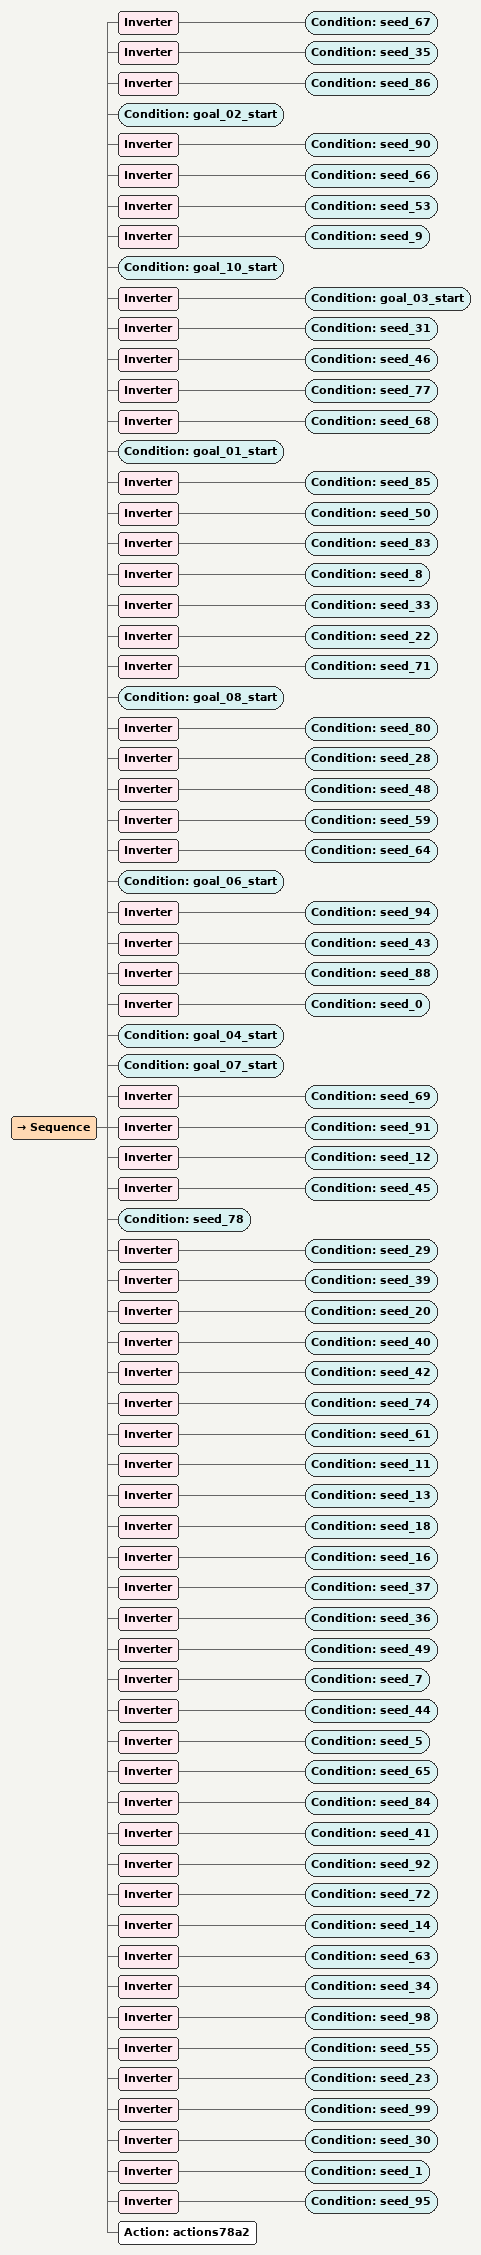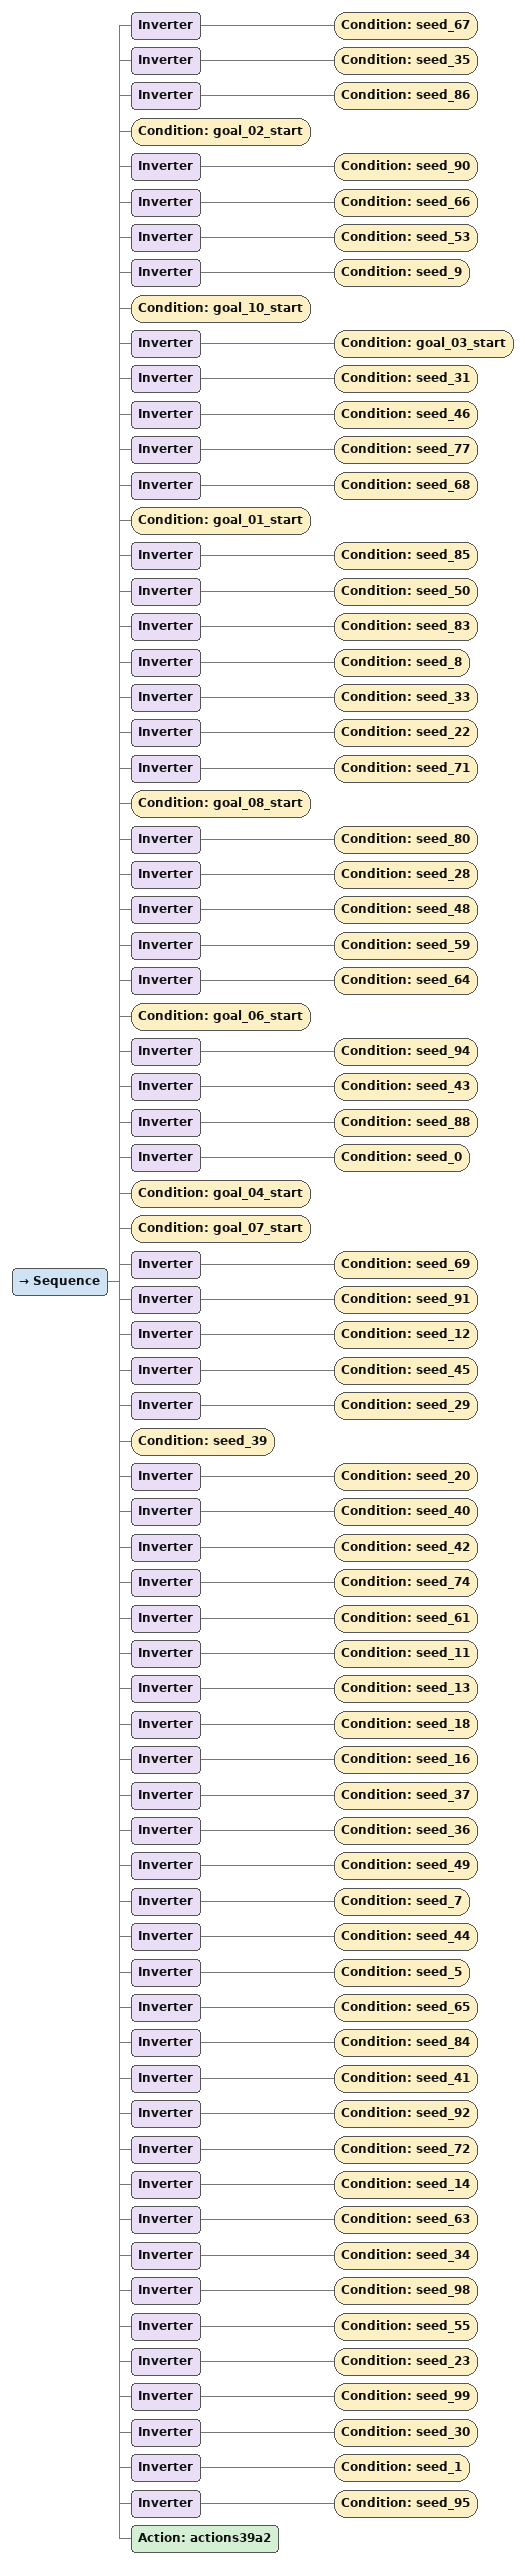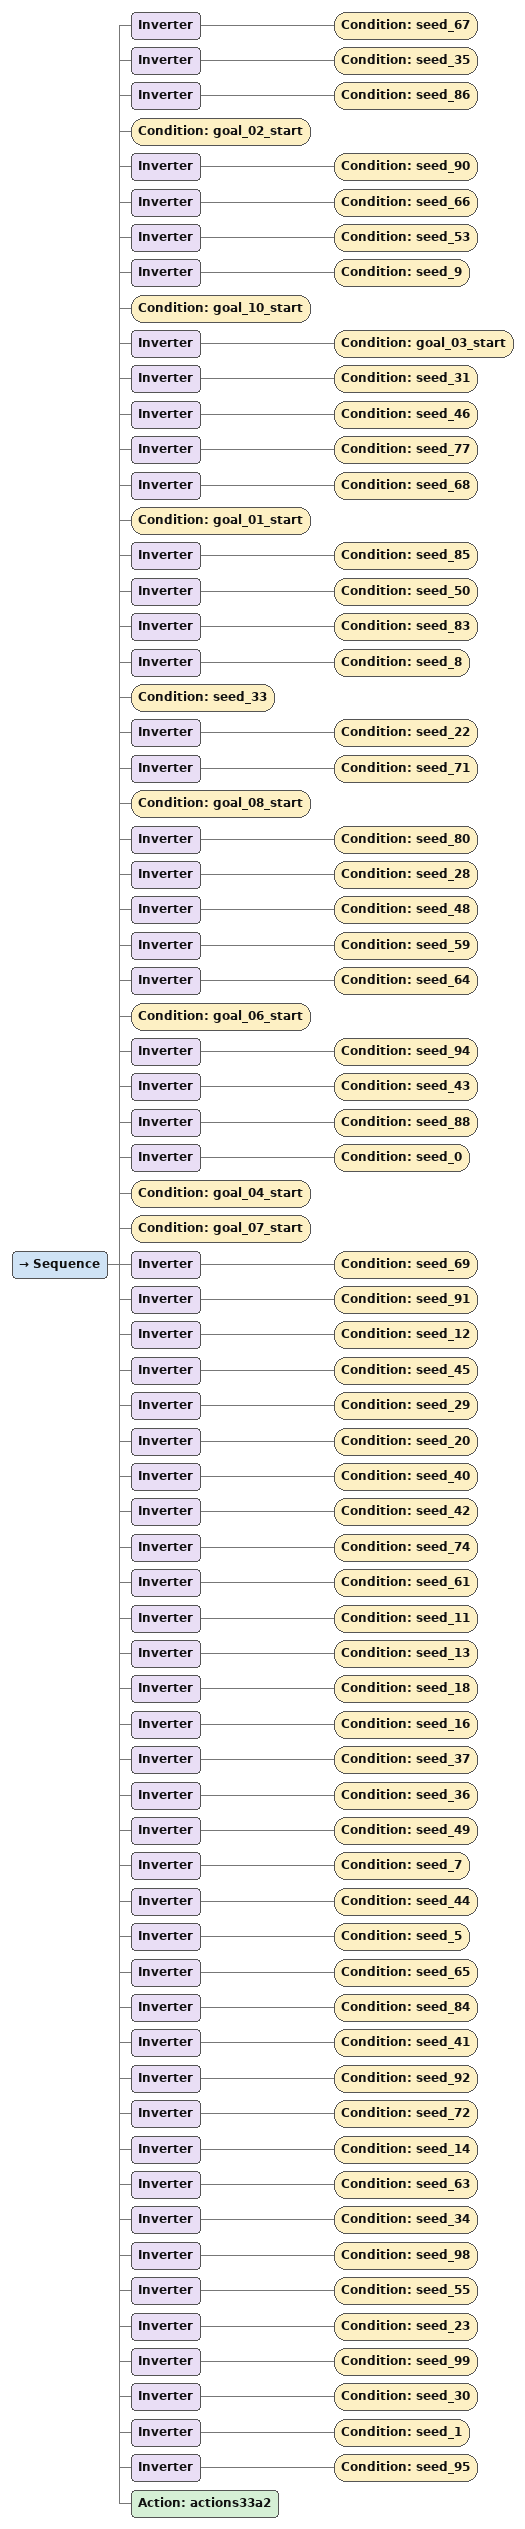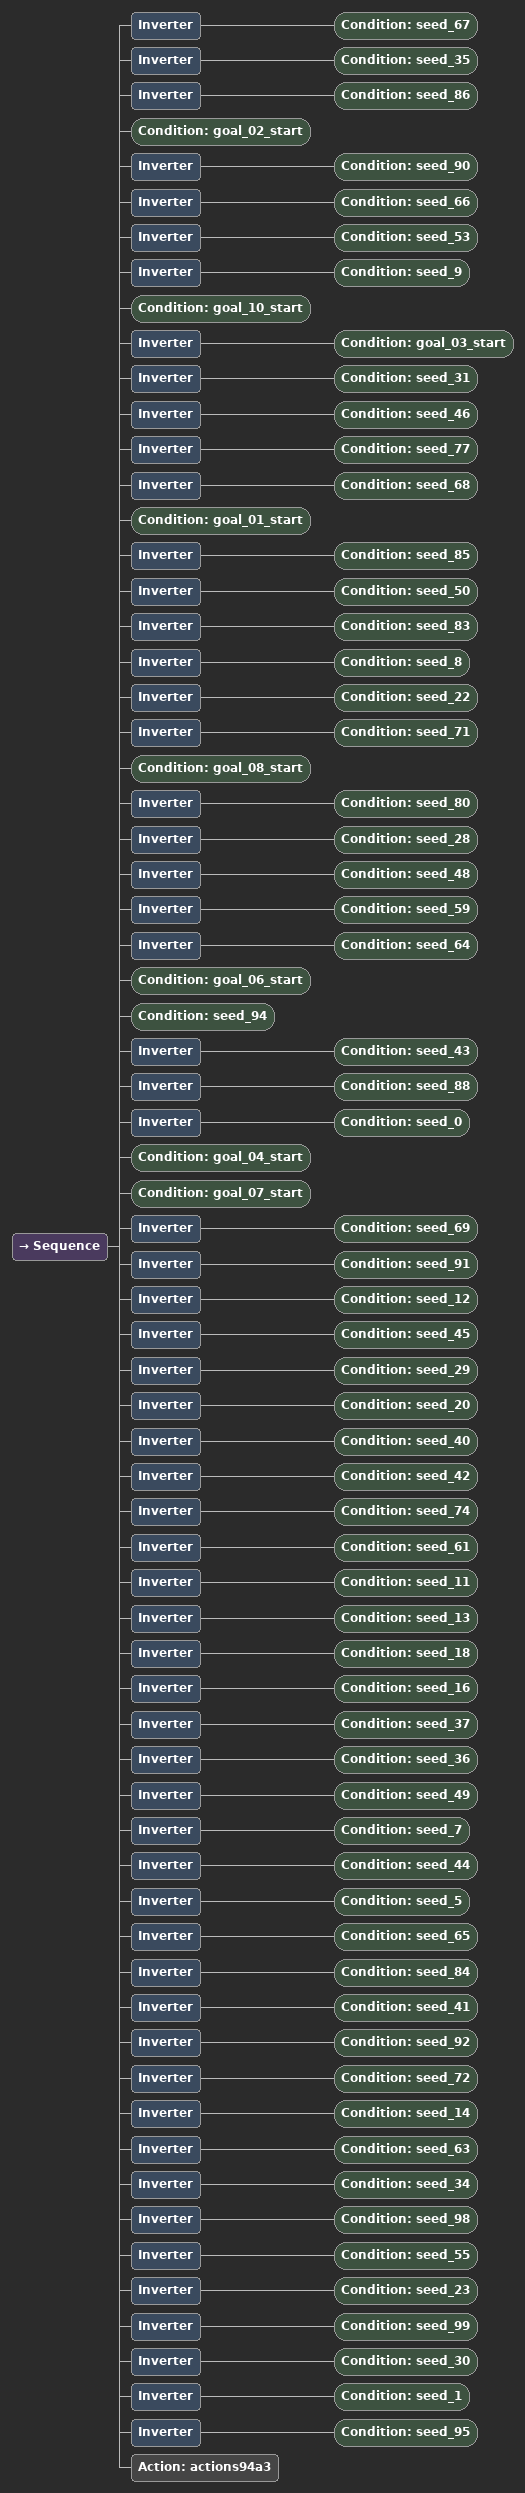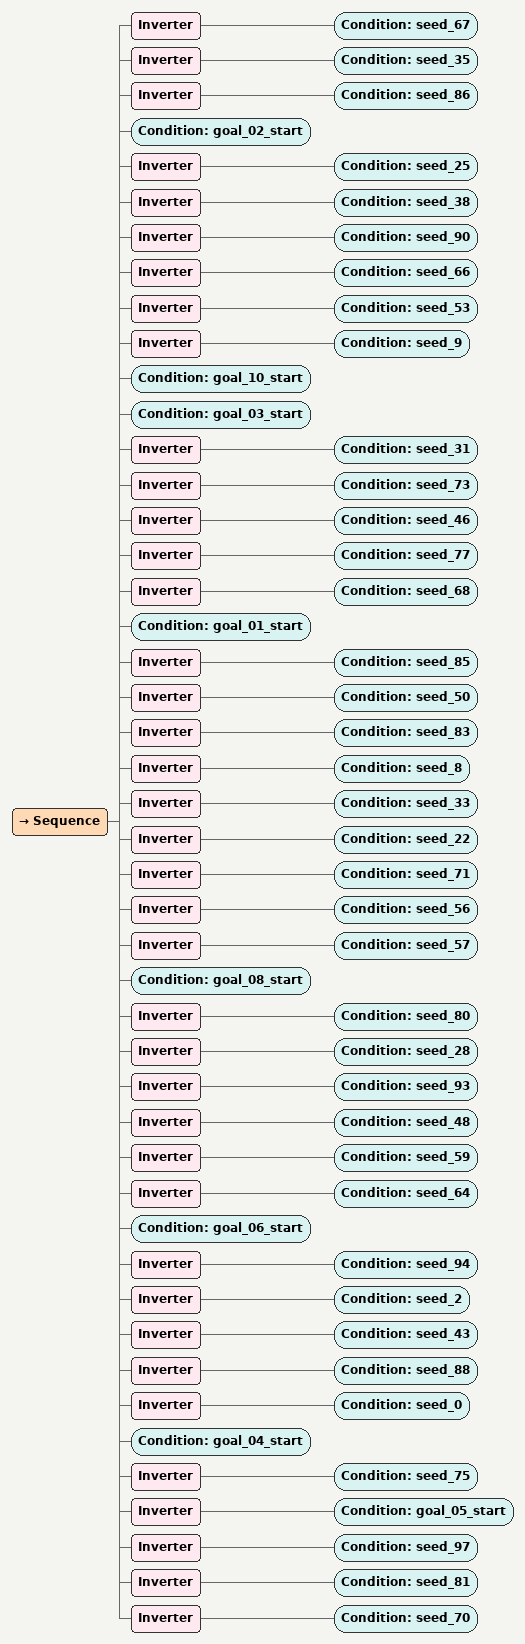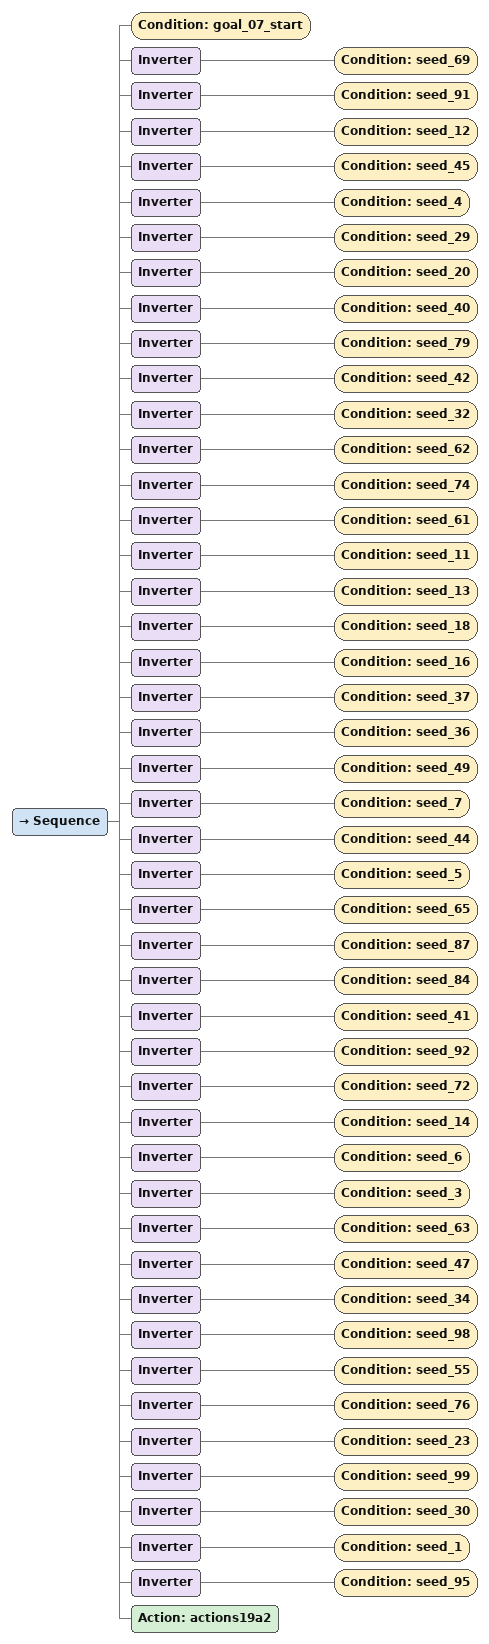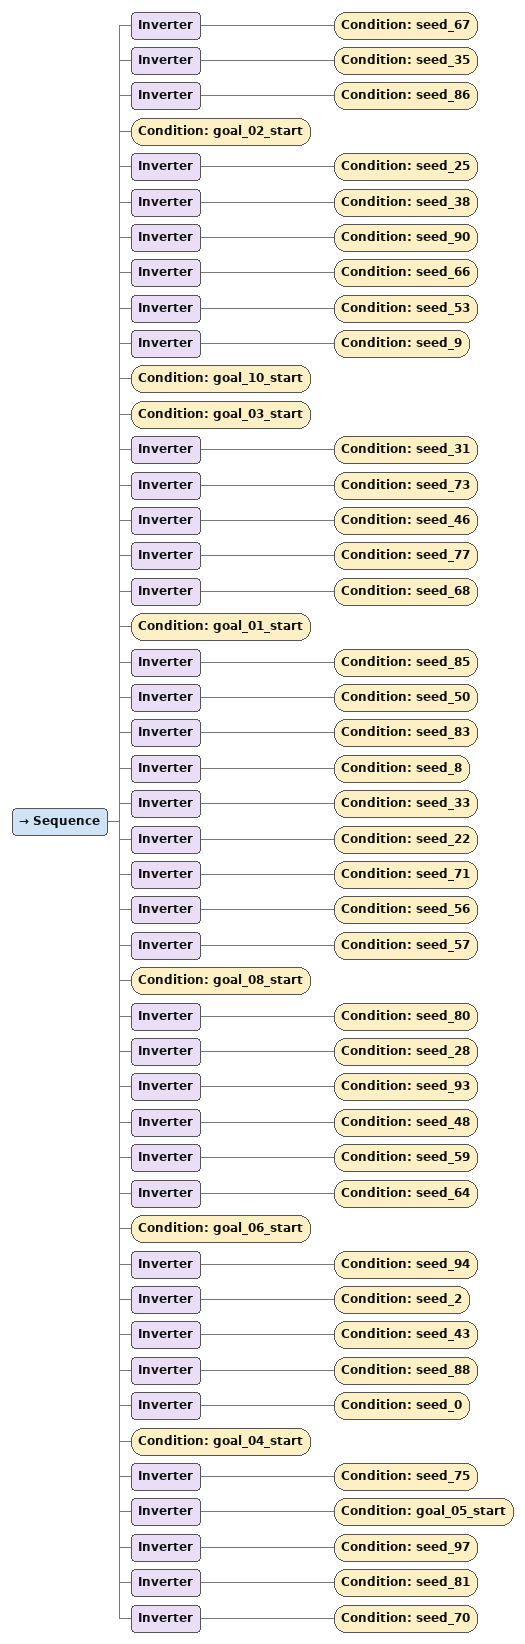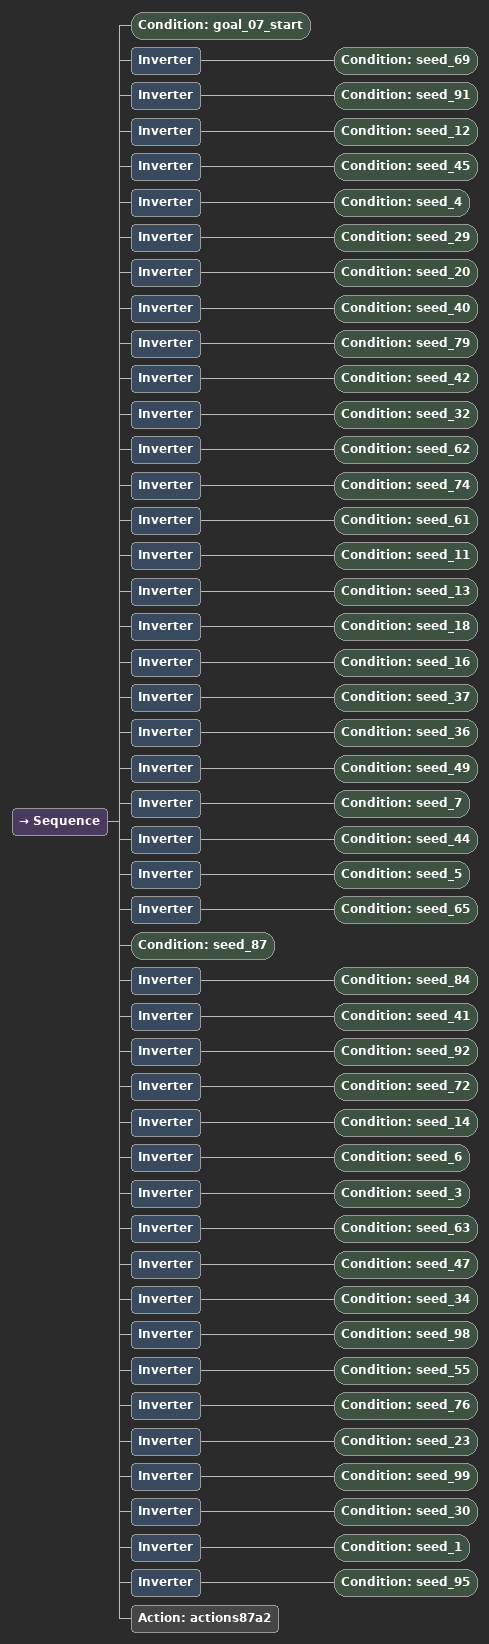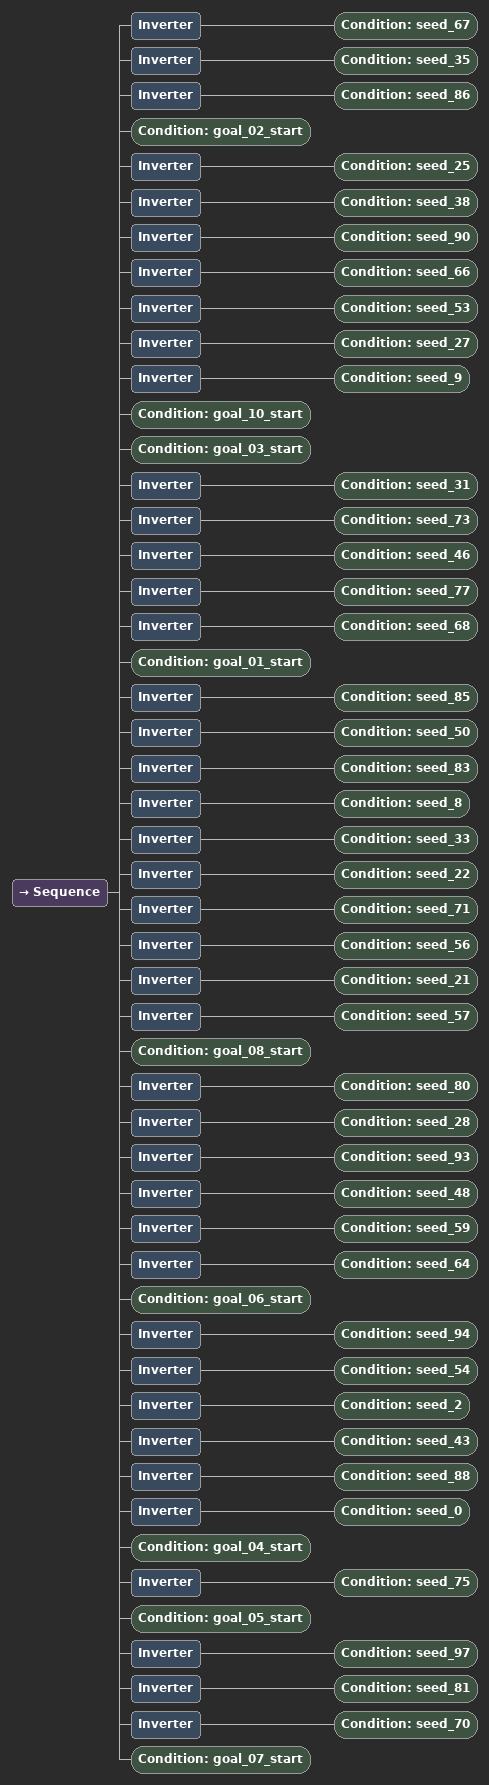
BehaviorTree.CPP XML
<Sequence>
  <Inverter>
    <Condition ID="seed_67"/>
  </Inverter>
  <Inverter>
    <Condition ID="seed_35"/>
  </Inverter>
  <Inverter>
    <Condition ID="seed_86"/>
  </Inverter>
  <Condition ID="goal_02_start"/>
  <Inverter>
    <Condition ID="seed_90"/>
  </Inverter>
  <Inverter>
    <Condition ID="seed_66"/>
  </Inverter>
  <Inverter>
    <Condition ID="seed_53"/>
  </Inverter>
  <Inverter>
    <Condition ID="seed_9"/>
  </Inverter>
  <Condition ID="goal_10_start"/>
  <Inverter>
    <Condition ID="goal_03_start"/>
  </Inverter>
  <Inverter>
    <Condition ID="seed_31"/>
  </Inverter>
  <Inverter>
    <Condition ID="seed_46"/>
  </Inverter>
  <Inverter>
    <Condition ID="seed_77"/>
  </Inverter>
  <Inverter>
    <Condition ID="seed_68"/>
  </Inverter>
  <Condition ID="goal_01_start"/>
  <Inverter>
    <Condition ID="seed_85"/>
  </Inverter>
  <Inverter>
    <Condition ID="seed_50"/>
  </Inverter>
  <Inverter>
    <Condition ID="seed_83"/>
  </Inverter>
  <Inverter>
    <Condition ID="seed_8"/>
  </Inverter>
  <Inverter>
    <Condition ID="seed_33"/>
  </Inverter>
  <Inverter>
    <Condition ID="seed_22"/>
  </Inverter>
  <Inverter>
    <Condition ID="seed_71"/>
  </Inverter>
  <Condition ID="goal_08_start"/>
  <Inverter>
    <Condition ID="seed_80"/>
  </Inverter>
  <Inverter>
    <Condition ID="seed_28"/>
  </Inverter>
  <Inverter>
    <Condition ID="seed_48"/>
  </Inverter>
  <Inverter>
    <Condition ID="seed_59"/>
  </Inverter>
  <Inverter>
    <Condition ID="seed_64"/>
  </Inverter>
  <Condition ID="goal_06_start"/>
  <Inverter>
    <Condition ID="seed_94"/>
  </Inverter>
  <Inverter>
    <Condition ID="seed_43"/>
  </Inverter>
  <Inverter>
    <Condition ID="seed_88"/>
  </Inverter>
  <Inverter>
    <Condition ID="seed_0"/>
  </Inverter>
  <Condition ID="goal_04_start"/>
  <Condition ID="goal_07_start"/>
  <Inverter>
    <Condition ID="seed_69"/>
  </Inverter>
  <Inverter>
    <Condition ID="seed_91"/>
  </Inverter>
  <Inverter>
    <Condition ID="seed_12"/>
  </Inverter>
  <Inverter>
    <Condition ID="seed_45"/>
  </Inverter>
  <Condition ID="seed_78"/>
  <Inverter>
    <Condition ID="seed_29"/>
  </Inverter>
  <Inverter>
    <Condition ID="seed_39"/>
  </Inverter>
  <Inverter>
    <Condition ID="seed_20"/>
  </Inverter>
  <Inverter>
    <Condition ID="seed_40"/>
  </Inverter>
  <Inverter>
    <Condition ID="seed_42"/>
  </Inverter>
  <Inverter>
    <Condition ID="seed_74"/>
  </Inverter>
  <Inverter>
    <Condition ID="seed_61"/>
  </Inverter>
  <Inverter>
    <Condition ID="seed_11"/>
  </Inverter>
  <Inverter>
    <Condition ID="seed_13"/>
  </Inverter>
  <Inverter>
    <Condition ID="seed_18"/>
  </Inverter>
  <Inverter>
    <Condition ID="seed_16"/>
  </Inverter>
  <Inverter>
    <Condition ID="seed_37"/>
  </Inverter>
  <Inverter>
    <Condition ID="seed_36"/>
  </Inverter>
  <Inverter>
    <Condition ID="seed_49"/>
  </Inverter>
  <Inverter>
    <Condition ID="seed_7"/>
  </Inverter>
  <Inverter>
    <Condition ID="seed_44"/>
  </Inverter>
  <Inverter>
    <Condition ID="seed_5"/>
  </Inverter>
  <Inverter>
    <Condition ID="seed_65"/>
  </Inverter>
  <Inverter>
    <Condition ID="seed_84"/>
  </Inverter>
  <Inverter>
    <Condition ID="seed_41"/>
  </Inverter>
  <Inverter>
    <Condition ID="seed_92"/>
  </Inverter>
  <Inverter>
    <Condition ID="seed_72"/>
  </Inverter>
  <Inverter>
    <Condition ID="seed_14"/>
  </Inverter>
  <Inverter>
    <Condition ID="seed_63"/>
  </Inverter>
  <Inverter>
    <Condition ID="seed_34"/>
  </Inverter>
  <Inverter>
    <Condition ID="seed_98"/>
  </Inverter>
  <Inverter>
    <Condition ID="seed_55"/>
  </Inverter>
  <Inverter>
    <Condition ID="seed_23"/>
  </Inverter>
  <Inverter>
    <Condition ID="seed_99"/>
  </Inverter>
  <Inverter>
    <Condition ID="seed_30"/>
  </Inverter>
  <Inverter>
    <Condition ID="seed_1"/>
  </Inverter>
  <Inverter>
    <Condition ID="seed_95"/>
  </Inverter>
  <Action ID="actions78a2"/>
</Sequence>

<Sequence>
  <Inverter>
    <Condition ID="seed_67"/>
  </Inverter>
  <Inverter>
    <Condition ID="seed_35"/>
  </Inverter>
  <Inverter>
    <Condition ID="seed_86"/>
  </Inverter>
  <Condition ID="goal_02_start"/>
  <Inverter>
    <Condition ID="seed_90"/>
  </Inverter>
  <Inverter>
    <Condition ID="seed_66"/>
  </Inverter>
  <Inverter>
    <Condition ID="seed_53"/>
  </Inverter>
  <Inverter>
    <Condition ID="seed_9"/>
  </Inverter>
  <Condition ID="goal_10_start"/>
  <Inverter>
    <Condition ID="goal_03_start"/>
  </Inverter>
  <Inverter>
    <Condition ID="seed_31"/>
  </Inverter>
  <Inverter>
    <Condition ID="seed_46"/>
  </Inverter>
  <Inverter>
    <Condition ID="seed_77"/>
  </Inverter>
  <Inverter>
    <Condition ID="seed_68"/>
  </Inverter>
  <Condition ID="goal_01_start"/>
  <Inverter>
    <Condition ID="seed_85"/>
  </Inverter>
  <Inverter>
    <Condition ID="seed_50"/>
  </Inverter>
  <Inverter>
    <Condition ID="seed_83"/>
  </Inverter>
  <Inverter>
    <Condition ID="seed_8"/>
  </Inverter>
  <Inverter>
    <Condition ID="seed_33"/>
  </Inverter>
  <Inverter>
    <Condition ID="seed_22"/>
  </Inverter>
  <Inverter>
    <Condition ID="seed_71"/>
  </Inverter>
  <Condition ID="goal_08_start"/>
  <Inverter>
    <Condition ID="seed_80"/>
  </Inverter>
  <Inverter>
    <Condition ID="seed_28"/>
  </Inverter>
  <Inverter>
    <Condition ID="seed_48"/>
  </Inverter>
  <Inverter>
    <Condition ID="seed_59"/>
  </Inverter>
  <Inverter>
    <Condition ID="seed_64"/>
  </Inverter>
  <Condition ID="goal_06_start"/>
  <Inverter>
    <Condition ID="seed_94"/>
  </Inverter>
  <Inverter>
    <Condition ID="seed_43"/>
  </Inverter>
  <Inverter>
    <Condition ID="seed_88"/>
  </Inverter>
  <Inverter>
    <Condition ID="seed_0"/>
  </Inverter>
  <Condition ID="goal_04_start"/>
  <Condition ID="goal_07_start"/>
  <Inverter>
    <Condition ID="seed_69"/>
  </Inverter>
  <Inverter>
    <Condition ID="seed_91"/>
  </Inverter>
  <Inverter>
    <Condition ID="seed_12"/>
  </Inverter>
  <Inverter>
    <Condition ID="seed_45"/>
  </Inverter>
  <Inverter>
    <Condition ID="seed_29"/>
  </Inverter>
  <Condition ID="seed_39"/>
  <Inverter>
    <Condition ID="seed_20"/>
  </Inverter>
  <Inverter>
    <Condition ID="seed_40"/>
  </Inverter>
  <Inverter>
    <Condition ID="seed_42"/>
  </Inverter>
  <Inverter>
    <Condition ID="seed_74"/>
  </Inverter>
  <Inverter>
    <Condition ID="seed_61"/>
  </Inverter>
  <Inverter>
    <Condition ID="seed_11"/>
  </Inverter>
  <Inverter>
    <Condition ID="seed_13"/>
  </Inverter>
  <Inverter>
    <Condition ID="seed_18"/>
  </Inverter>
  <Inverter>
    <Condition ID="seed_16"/>
  </Inverter>
  <Inverter>
    <Condition ID="seed_37"/>
  </Inverter>
  <Inverter>
    <Condition ID="seed_36"/>
  </Inverter>
  <Inverter>
    <Condition ID="seed_49"/>
  </Inverter>
  <Inverter>
    <Condition ID="seed_7"/>
  </Inverter>
  <Inverter>
    <Condition ID="seed_44"/>
  </Inverter>
  <Inverter>
    <Condition ID="seed_5"/>
  </Inverter>
  <Inverter>
    <Condition ID="seed_65"/>
  </Inverter>
  <Inverter>
    <Condition ID="seed_84"/>
  </Inverter>
  <Inverter>
    <Condition ID="seed_41"/>
  </Inverter>
  <Inverter>
    <Condition ID="seed_92"/>
  </Inverter>
  <Inverter>
    <Condition ID="seed_72"/>
  </Inverter>
  <Inverter>
    <Condition ID="seed_14"/>
  </Inverter>
  <Inverter>
    <Condition ID="seed_63"/>
  </Inverter>
  <Inverter>
    <Condition ID="seed_34"/>
  </Inverter>
  <Inverter>
    <Condition ID="seed_98"/>
  </Inverter>
  <Inverter>
    <Condition ID="seed_55"/>
  </Inverter>
  <Inverter>
    <Condition ID="seed_23"/>
  </Inverter>
  <Inverter>
    <Condition ID="seed_99"/>
  </Inverter>
  <Inverter>
    <Condition ID="seed_30"/>
  </Inverter>
  <Inverter>
    <Condition ID="seed_1"/>
  </Inverter>
  <Inverter>
    <Condition ID="seed_95"/>
  </Inverter>
  <Action ID="actions39a2"/>
</Sequence>

<Sequence>
  <Inverter>
    <Condition ID="seed_67"/>
  </Inverter>
  <Inverter>
    <Condition ID="seed_35"/>
  </Inverter>
  <Inverter>
    <Condition ID="seed_86"/>
  </Inverter>
  <Condition ID="goal_02_start"/>
  <Inverter>
    <Condition ID="seed_90"/>
  </Inverter>
  <Inverter>
    <Condition ID="seed_66"/>
  </Inverter>
  <Inverter>
    <Condition ID="seed_53"/>
  </Inverter>
  <Inverter>
    <Condition ID="seed_9"/>
  </Inverter>
  <Condition ID="goal_10_start"/>
  <Inverter>
    <Condition ID="goal_03_start"/>
  </Inverter>
  <Inverter>
    <Condition ID="seed_31"/>
  </Inverter>
  <Inverter>
    <Condition ID="seed_46"/>
  </Inverter>
  <Inverter>
    <Condition ID="seed_77"/>
  </Inverter>
  <Inverter>
    <Condition ID="seed_68"/>
  </Inverter>
  <Condition ID="goal_01_start"/>
  <Inverter>
    <Condition ID="seed_85"/>
  </Inverter>
  <Inverter>
    <Condition ID="seed_50"/>
  </Inverter>
  <Inverter>
    <Condition ID="seed_83"/>
  </Inverter>
  <Inverter>
    <Condition ID="seed_8"/>
  </Inverter>
  <Condition ID="seed_33"/>
  <Inverter>
    <Condition ID="seed_22"/>
  </Inverter>
  <Inverter>
    <Condition ID="seed_71"/>
  </Inverter>
  <Condition ID="goal_08_start"/>
  <Inverter>
    <Condition ID="seed_80"/>
  </Inverter>
  <Inverter>
    <Condition ID="seed_28"/>
  </Inverter>
  <Inverter>
    <Condition ID="seed_48"/>
  </Inverter>
  <Inverter>
    <Condition ID="seed_59"/>
  </Inverter>
  <Inverter>
    <Condition ID="seed_64"/>
  </Inverter>
  <Condition ID="goal_06_start"/>
  <Inverter>
    <Condition ID="seed_94"/>
  </Inverter>
  <Inverter>
    <Condition ID="seed_43"/>
  </Inverter>
  <Inverter>
    <Condition ID="seed_88"/>
  </Inverter>
  <Inverter>
    <Condition ID="seed_0"/>
  </Inverter>
  <Condition ID="goal_04_start"/>
  <Condition ID="goal_07_start"/>
  <Inverter>
    <Condition ID="seed_69"/>
  </Inverter>
  <Inverter>
    <Condition ID="seed_91"/>
  </Inverter>
  <Inverter>
    <Condition ID="seed_12"/>
  </Inverter>
  <Inverter>
    <Condition ID="seed_45"/>
  </Inverter>
  <Inverter>
    <Condition ID="seed_29"/>
  </Inverter>
  <Inverter>
    <Condition ID="seed_20"/>
  </Inverter>
  <Inverter>
    <Condition ID="seed_40"/>
  </Inverter>
  <Inverter>
    <Condition ID="seed_42"/>
  </Inverter>
  <Inverter>
    <Condition ID="seed_74"/>
  </Inverter>
  <Inverter>
    <Condition ID="seed_61"/>
  </Inverter>
  <Inverter>
    <Condition ID="seed_11"/>
  </Inverter>
  <Inverter>
    <Condition ID="seed_13"/>
  </Inverter>
  <Inverter>
    <Condition ID="seed_18"/>
  </Inverter>
  <Inverter>
    <Condition ID="seed_16"/>
  </Inverter>
  <Inverter>
    <Condition ID="seed_37"/>
  </Inverter>
  <Inverter>
    <Condition ID="seed_36"/>
  </Inverter>
  <Inverter>
    <Condition ID="seed_49"/>
  </Inverter>
  <Inverter>
    <Condition ID="seed_7"/>
  </Inverter>
  <Inverter>
    <Condition ID="seed_44"/>
  </Inverter>
  <Inverter>
    <Condition ID="seed_5"/>
  </Inverter>
  <Inverter>
    <Condition ID="seed_65"/>
  </Inverter>
  <Inverter>
    <Condition ID="seed_84"/>
  </Inverter>
  <Inverter>
    <Condition ID="seed_41"/>
  </Inverter>
  <Inverter>
    <Condition ID="seed_92"/>
  </Inverter>
  <Inverter>
    <Condition ID="seed_72"/>
  </Inverter>
  <Inverter>
    <Condition ID="seed_14"/>
  </Inverter>
  <Inverter>
    <Condition ID="seed_63"/>
  </Inverter>
  <Inverter>
    <Condition ID="seed_34"/>
  </Inverter>
  <Inverter>
    <Condition ID="seed_98"/>
  </Inverter>
  <Inverter>
    <Condition ID="seed_55"/>
  </Inverter>
  <Inverter>
    <Condition ID="seed_23"/>
  </Inverter>
  <Inverter>
    <Condition ID="seed_99"/>
  </Inverter>
  <Inverter>
    <Condition ID="seed_30"/>
  </Inverter>
  <Inverter>
    <Condition ID="seed_1"/>
  </Inverter>
  <Inverter>
    <Condition ID="seed_95"/>
  </Inverter>
  <Action ID="actions33a2"/>
</Sequence>

<Sequence>
  <Inverter>
    <Condition ID="seed_67"/>
  </Inverter>
  <Inverter>
    <Condition ID="seed_35"/>
  </Inverter>
  <Inverter>
    <Condition ID="seed_86"/>
  </Inverter>
  <Condition ID="goal_02_start"/>
  <Inverter>
    <Condition ID="seed_90"/>
  </Inverter>
  <Inverter>
    <Condition ID="seed_66"/>
  </Inverter>
  <Inverter>
    <Condition ID="seed_53"/>
  </Inverter>
  <Inverter>
    <Condition ID="seed_9"/>
  </Inverter>
  <Condition ID="goal_10_start"/>
  <Inverter>
    <Condition ID="goal_03_start"/>
  </Inverter>
  <Inverter>
    <Condition ID="seed_31"/>
  </Inverter>
  <Inverter>
    <Condition ID="seed_46"/>
  </Inverter>
  <Inverter>
    <Condition ID="seed_77"/>
  </Inverter>
  <Inverter>
    <Condition ID="seed_68"/>
  </Inverter>
  <Condition ID="goal_01_start"/>
  <Inverter>
    <Condition ID="seed_85"/>
  </Inverter>
  <Inverter>
    <Condition ID="seed_50"/>
  </Inverter>
  <Inverter>
    <Condition ID="seed_83"/>
  </Inverter>
  <Inverter>
    <Condition ID="seed_8"/>
  </Inverter>
  <Inverter>
    <Condition ID="seed_22"/>
  </Inverter>
  <Inverter>
    <Condition ID="seed_71"/>
  </Inverter>
  <Condition ID="goal_08_start"/>
  <Inverter>
    <Condition ID="seed_80"/>
  </Inverter>
  <Inverter>
    <Condition ID="seed_28"/>
  </Inverter>
  <Inverter>
    <Condition ID="seed_48"/>
  </Inverter>
  <Inverter>
    <Condition ID="seed_59"/>
  </Inverter>
  <Inverter>
    <Condition ID="seed_64"/>
  </Inverter>
  <Condition ID="goal_06_start"/>
  <Condition ID="seed_94"/>
  <Inverter>
    <Condition ID="seed_43"/>
  </Inverter>
  <Inverter>
    <Condition ID="seed_88"/>
  </Inverter>
  <Inverter>
    <Condition ID="seed_0"/>
  </Inverter>
  <Condition ID="goal_04_start"/>
  <Condition ID="goal_07_start"/>
  <Inverter>
    <Condition ID="seed_69"/>
  </Inverter>
  <Inverter>
    <Condition ID="seed_91"/>
  </Inverter>
  <Inverter>
    <Condition ID="seed_12"/>
  </Inverter>
  <Inverter>
    <Condition ID="seed_45"/>
  </Inverter>
  <Inverter>
    <Condition ID="seed_29"/>
  </Inverter>
  <Inverter>
    <Condition ID="seed_20"/>
  </Inverter>
  <Inverter>
    <Condition ID="seed_40"/>
  </Inverter>
  <Inverter>
    <Condition ID="seed_42"/>
  </Inverter>
  <Inverter>
    <Condition ID="seed_74"/>
  </Inverter>
  <Inverter>
    <Condition ID="seed_61"/>
  </Inverter>
  <Inverter>
    <Condition ID="seed_11"/>
  </Inverter>
  <Inverter>
    <Condition ID="seed_13"/>
  </Inverter>
  <Inverter>
    <Condition ID="seed_18"/>
  </Inverter>
  <Inverter>
    <Condition ID="seed_16"/>
  </Inverter>
  <Inverter>
    <Condition ID="seed_37"/>
  </Inverter>
  <Inverter>
    <Condition ID="seed_36"/>
  </Inverter>
  <Inverter>
    <Condition ID="seed_49"/>
  </Inverter>
  <Inverter>
    <Condition ID="seed_7"/>
  </Inverter>
  <Inverter>
    <Condition ID="seed_44"/>
  </Inverter>
  <Inverter>
    <Condition ID="seed_5"/>
  </Inverter>
  <Inverter>
    <Condition ID="seed_65"/>
  </Inverter>
  <Inverter>
    <Condition ID="seed_84"/>
  </Inverter>
  <Inverter>
    <Condition ID="seed_41"/>
  </Inverter>
  <Inverter>
    <Condition ID="seed_92"/>
  </Inverter>
  <Inverter>
    <Condition ID="seed_72"/>
  </Inverter>
  <Inverter>
    <Condition ID="seed_14"/>
  </Inverter>
  <Inverter>
    <Condition ID="seed_63"/>
  </Inverter>
  <Inverter>
    <Condition ID="seed_34"/>
  </Inverter>
  <Inverter>
    <Condition ID="seed_98"/>
  </Inverter>
  <Inverter>
    <Condition ID="seed_55"/>
  </Inverter>
  <Inverter>
    <Condition ID="seed_23"/>
  </Inverter>
  <Inverter>
    <Condition ID="seed_99"/>
  </Inverter>
  <Inverter>
    <Condition ID="seed_30"/>
  </Inverter>
  <Inverter>
    <Condition ID="seed_1"/>
  </Inverter>
  <Inverter>
    <Condition ID="seed_95"/>
  </Inverter>
  <Action ID="actions94a3"/>
</Sequence>

<Sequence>
  <Inverter>
    <Condition ID="seed_67"/>
  </Inverter>
  <Inverter>
    <Condition ID="seed_35"/>
  </Inverter>
  <Inverter>
    <Condition ID="seed_86"/>
  </Inverter>
  <Condition ID="goal_02_start"/>
  <Inverter>
    <Condition ID="seed_25"/>
  </Inverter>
  <Inverter>
    <Condition ID="seed_38"/>
  </Inverter>
  <Inverter>
    <Condition ID="seed_90"/>
  </Inverter>
  <Inverter>
    <Condition ID="seed_66"/>
  </Inverter>
  <Inverter>
    <Condition ID="seed_53"/>
  </Inverter>
  <Inverter>
    <Condition ID="seed_9"/>
  </Inverter>
  <Condition ID="goal_10_start"/>
  <Condition ID="goal_03_start"/>
  <Inverter>
    <Condition ID="seed_31"/>
  </Inverter>
  <Inverter>
    <Condition ID="seed_73"/>
  </Inverter>
  <Inverter>
    <Condition ID="seed_46"/>
  </Inverter>
  <Inverter>
    <Condition ID="seed_77"/>
  </Inverter>
  <Inverter>
    <Condition ID="seed_68"/>
  </Inverter>
  <Condition ID="goal_01_start"/>
  <Inverter>
    <Condition ID="seed_85"/>
  </Inverter>
  <Inverter>
    <Condition ID="seed_50"/>
  </Inverter>
  <Inverter>
    <Condition ID="seed_83"/>
  </Inverter>
  <Inverter>
    <Condition ID="seed_8"/>
  </Inverter>
  <Inverter>
    <Condition ID="seed_33"/>
  </Inverter>
  <Inverter>
    <Condition ID="seed_22"/>
  </Inverter>
  <Inverter>
    <Condition ID="seed_71"/>
  </Inverter>
  <Inverter>
    <Condition ID="seed_56"/>
  </Inverter>
  <Inverter>
    <Condition ID="seed_57"/>
  </Inverter>
  <Condition ID="goal_08_start"/>
  <Inverter>
    <Condition ID="seed_80"/>
  </Inverter>
  <Inverter>
    <Condition ID="seed_28"/>
  </Inverter>
  <Inverter>
    <Condition ID="seed_93"/>
  </Inverter>
  <Inverter>
    <Condition ID="seed_48"/>
  </Inverter>
  <Inverter>
    <Condition ID="seed_59"/>
  </Inverter>
  <Inverter>
    <Condition ID="seed_64"/>
  </Inverter>
  <Condition ID="goal_06_start"/>
  <Inverter>
    <Condition ID="seed_94"/>
  </Inverter>
  <Inverter>
    <Condition ID="seed_2"/>
  </Inverter>
  <Inverter>
    <Condition ID="seed_43"/>
  </Inverter>
  <Inverter>
    <Condition ID="seed_88"/>
  </Inverter>
  <Inverter>
    <Condition ID="seed_0"/>
  </Inverter>
  <Condition ID="goal_04_start"/>
  <Inverter>
    <Condition ID="seed_75"/>
  </Inverter>
  <Inverter>
    <Condition ID="goal_05_start"/>
  </Inverter>
  <Inverter>
    <Condition ID="seed_97"/>
  </Inverter>
  <Inverter>
    <Condition ID="seed_81"/>
  </Inverter>
  <Inverter>
    <Condition ID="seed_70"/>
  </Inverter>
</Sequence>

<Sequence>
  <Condition ID="goal_07_start"/>
  <Inverter>
    <Condition ID="seed_69"/>
  </Inverter>
  <Inverter>
    <Condition ID="seed_91"/>
  </Inverter>
  <Inverter>
    <Condition ID="seed_12"/>
  </Inverter>
  <Inverter>
    <Condition ID="seed_45"/>
  </Inverter>
  <Inverter>
    <Condition ID="seed_4"/>
  </Inverter>
  <Inverter>
    <Condition ID="seed_29"/>
  </Inverter>
  <Inverter>
    <Condition ID="seed_20"/>
  </Inverter>
  <Inverter>
    <Condition ID="seed_40"/>
  </Inverter>
  <Inverter>
    <Condition ID="seed_79"/>
  </Inverter>
  <Inverter>
    <Condition ID="seed_42"/>
  </Inverter>
  <Inverter>
    <Condition ID="seed_32"/>
  </Inverter>
  <Inverter>
    <Condition ID="seed_62"/>
  </Inverter>
  <Inverter>
    <Condition ID="seed_74"/>
  </Inverter>
  <Inverter>
    <Condition ID="seed_61"/>
  </Inverter>
  <Inverter>
    <Condition ID="seed_11"/>
  </Inverter>
  <Inverter>
    <Condition ID="seed_13"/>
  </Inverter>
  <Inverter>
    <Condition ID="seed_18"/>
  </Inverter>
  <Inverter>
    <Condition ID="seed_16"/>
  </Inverter>
  <Inverter>
    <Condition ID="seed_37"/>
  </Inverter>
  <Inverter>
    <Condition ID="seed_36"/>
  </Inverter>
  <Inverter>
    <Condition ID="seed_49"/>
  </Inverter>
  <Inverter>
    <Condition ID="seed_7"/>
  </Inverter>
  <Inverter>
    <Condition ID="seed_44"/>
  </Inverter>
  <Inverter>
    <Condition ID="seed_5"/>
  </Inverter>
  <Inverter>
    <Condition ID="seed_65"/>
  </Inverter>
  <Inverter>
    <Condition ID="seed_87"/>
  </Inverter>
  <Inverter>
    <Condition ID="seed_84"/>
  </Inverter>
  <Inverter>
    <Condition ID="seed_41"/>
  </Inverter>
  <Inverter>
    <Condition ID="seed_92"/>
  </Inverter>
  <Inverter>
    <Condition ID="seed_72"/>
  </Inverter>
  <Inverter>
    <Condition ID="seed_14"/>
  </Inverter>
  <Inverter>
    <Condition ID="seed_6"/>
  </Inverter>
  <Inverter>
    <Condition ID="seed_3"/>
  </Inverter>
  <Inverter>
    <Condition ID="seed_63"/>
  </Inverter>
  <Inverter>
    <Condition ID="seed_47"/>
  </Inverter>
  <Inverter>
    <Condition ID="seed_34"/>
  </Inverter>
  <Inverter>
    <Condition ID="seed_98"/>
  </Inverter>
  <Inverter>
    <Condition ID="seed_55"/>
  </Inverter>
  <Inverter>
    <Condition ID="seed_76"/>
  </Inverter>
  <Inverter>
    <Condition ID="seed_23"/>
  </Inverter>
  <Inverter>
    <Condition ID="seed_99"/>
  </Inverter>
  <Inverter>
    <Condition ID="seed_30"/>
  </Inverter>
  <Inverter>
    <Condition ID="seed_1"/>
  </Inverter>
  <Inverter>
    <Condition ID="seed_95"/>
  </Inverter>
  <Action ID="actions19a2"/>
</Sequence>

<Sequence>
  <Inverter>
    <Condition ID="seed_67"/>
  </Inverter>
  <Inverter>
    <Condition ID="seed_35"/>
  </Inverter>
  <Inverter>
    <Condition ID="seed_86"/>
  </Inverter>
  <Condition ID="goal_02_start"/>
  <Inverter>
    <Condition ID="seed_25"/>
  </Inverter>
  <Inverter>
    <Condition ID="seed_38"/>
  </Inverter>
  <Inverter>
    <Condition ID="seed_90"/>
  </Inverter>
  <Inverter>
    <Condition ID="seed_66"/>
  </Inverter>
  <Inverter>
    <Condition ID="seed_53"/>
  </Inverter>
  <Inverter>
    <Condition ID="seed_9"/>
  </Inverter>
  <Condition ID="goal_10_start"/>
  <Condition ID="goal_03_start"/>
  <Inverter>
    <Condition ID="seed_31"/>
  </Inverter>
  <Inverter>
    <Condition ID="seed_73"/>
  </Inverter>
  <Inverter>
    <Condition ID="seed_46"/>
  </Inverter>
  <Inverter>
    <Condition ID="seed_77"/>
  </Inverter>
  <Inverter>
    <Condition ID="seed_68"/>
  </Inverter>
  <Condition ID="goal_01_start"/>
  <Inverter>
    <Condition ID="seed_85"/>
  </Inverter>
  <Inverter>
    <Condition ID="seed_50"/>
  </Inverter>
  <Inverter>
    <Condition ID="seed_83"/>
  </Inverter>
  <Inverter>
    <Condition ID="seed_8"/>
  </Inverter>
  <Inverter>
    <Condition ID="seed_33"/>
  </Inverter>
  <Inverter>
    <Condition ID="seed_22"/>
  </Inverter>
  <Inverter>
    <Condition ID="seed_71"/>
  </Inverter>
  <Inverter>
    <Condition ID="seed_56"/>
  </Inverter>
  <Inverter>
    <Condition ID="seed_57"/>
  </Inverter>
  <Condition ID="goal_08_start"/>
  <Inverter>
    <Condition ID="seed_80"/>
  </Inverter>
  <Inverter>
    <Condition ID="seed_28"/>
  </Inverter>
  <Inverter>
    <Condition ID="seed_93"/>
  </Inverter>
  <Inverter>
    <Condition ID="seed_48"/>
  </Inverter>
  <Inverter>
    <Condition ID="seed_59"/>
  </Inverter>
  <Inverter>
    <Condition ID="seed_64"/>
  </Inverter>
  <Condition ID="goal_06_start"/>
  <Inverter>
    <Condition ID="seed_94"/>
  </Inverter>
  <Inverter>
    <Condition ID="seed_2"/>
  </Inverter>
  <Inverter>
    <Condition ID="seed_43"/>
  </Inverter>
  <Inverter>
    <Condition ID="seed_88"/>
  </Inverter>
  <Inverter>
    <Condition ID="seed_0"/>
  </Inverter>
  <Condition ID="goal_04_start"/>
  <Inverter>
    <Condition ID="seed_75"/>
  </Inverter>
  <Inverter>
    <Condition ID="goal_05_start"/>
  </Inverter>
  <Inverter>
    <Condition ID="seed_97"/>
  </Inverter>
  <Inverter>
    <Condition ID="seed_81"/>
  </Inverter>
  <Inverter>
    <Condition ID="seed_70"/>
  </Inverter>
</Sequence>

<Sequence>
  <Condition ID="goal_07_start"/>
  <Inverter>
    <Condition ID="seed_69"/>
  </Inverter>
  <Inverter>
    <Condition ID="seed_91"/>
  </Inverter>
  <Inverter>
    <Condition ID="seed_12"/>
  </Inverter>
  <Inverter>
    <Condition ID="seed_45"/>
  </Inverter>
  <Inverter>
    <Condition ID="seed_4"/>
  </Inverter>
  <Inverter>
    <Condition ID="seed_29"/>
  </Inverter>
  <Inverter>
    <Condition ID="seed_20"/>
  </Inverter>
  <Inverter>
    <Condition ID="seed_40"/>
  </Inverter>
  <Inverter>
    <Condition ID="seed_79"/>
  </Inverter>
  <Inverter>
    <Condition ID="seed_42"/>
  </Inverter>
  <Inverter>
    <Condition ID="seed_32"/>
  </Inverter>
  <Inverter>
    <Condition ID="seed_62"/>
  </Inverter>
  <Inverter>
    <Condition ID="seed_74"/>
  </Inverter>
  <Inverter>
    <Condition ID="seed_61"/>
  </Inverter>
  <Inverter>
    <Condition ID="seed_11"/>
  </Inverter>
  <Inverter>
    <Condition ID="seed_13"/>
  </Inverter>
  <Inverter>
    <Condition ID="seed_18"/>
  </Inverter>
  <Inverter>
    <Condition ID="seed_16"/>
  </Inverter>
  <Inverter>
    <Condition ID="seed_37"/>
  </Inverter>
  <Inverter>
    <Condition ID="seed_36"/>
  </Inverter>
  <Inverter>
    <Condition ID="seed_49"/>
  </Inverter>
  <Inverter>
    <Condition ID="seed_7"/>
  </Inverter>
  <Inverter>
    <Condition ID="seed_44"/>
  </Inverter>
  <Inverter>
    <Condition ID="seed_5"/>
  </Inverter>
  <Inverter>
    <Condition ID="seed_65"/>
  </Inverter>
  <Condition ID="seed_87"/>
  <Inverter>
    <Condition ID="seed_84"/>
  </Inverter>
  <Inverter>
    <Condition ID="seed_41"/>
  </Inverter>
  <Inverter>
    <Condition ID="seed_92"/>
  </Inverter>
  <Inverter>
    <Condition ID="seed_72"/>
  </Inverter>
  <Inverter>
    <Condition ID="seed_14"/>
  </Inverter>
  <Inverter>
    <Condition ID="seed_6"/>
  </Inverter>
  <Inverter>
    <Condition ID="seed_3"/>
  </Inverter>
  <Inverter>
    <Condition ID="seed_63"/>
  </Inverter>
  <Inverter>
    <Condition ID="seed_47"/>
  </Inverter>
  <Inverter>
    <Condition ID="seed_34"/>
  </Inverter>
  <Inverter>
    <Condition ID="seed_98"/>
  </Inverter>
  <Inverter>
    <Condition ID="seed_55"/>
  </Inverter>
  <Inverter>
    <Condition ID="seed_76"/>
  </Inverter>
  <Inverter>
    <Condition ID="seed_23"/>
  </Inverter>
  <Inverter>
    <Condition ID="seed_99"/>
  </Inverter>
  <Inverter>
    <Condition ID="seed_30"/>
  </Inverter>
  <Inverter>
    <Condition ID="seed_1"/>
  </Inverter>
  <Inverter>
    <Condition ID="seed_95"/>
  </Inverter>
  <Action ID="actions87a2"/>
</Sequence>

<Sequence>
  <Inverter>
    <Condition ID="seed_67"/>
  </Inverter>
  <Inverter>
    <Condition ID="seed_35"/>
  </Inverter>
  <Inverter>
    <Condition ID="seed_86"/>
  </Inverter>
  <Condition ID="goal_02_start"/>
  <Inverter>
    <Condition ID="seed_25"/>
  </Inverter>
  <Inverter>
    <Condition ID="seed_38"/>
  </Inverter>
  <Inverter>
    <Condition ID="seed_90"/>
  </Inverter>
  <Inverter>
    <Condition ID="seed_66"/>
  </Inverter>
  <Inverter>
    <Condition ID="seed_53"/>
  </Inverter>
  <Inverter>
    <Condition ID="seed_27"/>
  </Inverter>
  <Inverter>
    <Condition ID="seed_9"/>
  </Inverter>
  <Condition ID="goal_10_start"/>
  <Condition ID="goal_03_start"/>
  <Inverter>
    <Condition ID="seed_31"/>
  </Inverter>
  <Inverter>
    <Condition ID="seed_73"/>
  </Inverter>
  <Inverter>
    <Condition ID="seed_46"/>
  </Inverter>
  <Inverter>
    <Condition ID="seed_77"/>
  </Inverter>
  <Inverter>
    <Condition ID="seed_68"/>
  </Inverter>
  <Condition ID="goal_01_start"/>
  <Inverter>
    <Condition ID="seed_85"/>
  </Inverter>
  <Inverter>
    <Condition ID="seed_50"/>
  </Inverter>
  <Inverter>
    <Condition ID="seed_83"/>
  </Inverter>
  <Inverter>
    <Condition ID="seed_8"/>
  </Inverter>
  <Inverter>
    <Condition ID="seed_33"/>
  </Inverter>
  <Inverter>
    <Condition ID="seed_22"/>
  </Inverter>
  <Inverter>
    <Condition ID="seed_71"/>
  </Inverter>
  <Inverter>
    <Condition ID="seed_56"/>
  </Inverter>
  <Inverter>
    <Condition ID="seed_21"/>
  </Inverter>
  <Inverter>
    <Condition ID="seed_57"/>
  </Inverter>
  <Condition ID="goal_08_start"/>
  <Inverter>
    <Condition ID="seed_80"/>
  </Inverter>
  <Inverter>
    <Condition ID="seed_28"/>
  </Inverter>
  <Inverter>
    <Condition ID="seed_93"/>
  </Inverter>
  <Inverter>
    <Condition ID="seed_48"/>
  </Inverter>
  <Inverter>
    <Condition ID="seed_59"/>
  </Inverter>
  <Inverter>
    <Condition ID="seed_64"/>
  </Inverter>
  <Condition ID="goal_06_start"/>
  <Inverter>
    <Condition ID="seed_94"/>
  </Inverter>
  <Inverter>
    <Condition ID="seed_54"/>
  </Inverter>
  <Inverter>
    <Condition ID="seed_2"/>
  </Inverter>
  <Inverter>
    <Condition ID="seed_43"/>
  </Inverter>
  <Inverter>
    <Condition ID="seed_88"/>
  </Inverter>
  <Inverter>
    <Condition ID="seed_0"/>
  </Inverter>
  <Condition ID="goal_04_start"/>
  <Inverter>
    <Condition ID="seed_75"/>
  </Inverter>
  <Condition ID="goal_05_start"/>
  <Inverter>
    <Condition ID="seed_97"/>
  </Inverter>
  <Inverter>
    <Condition ID="seed_81"/>
  </Inverter>
  <Inverter>
    <Condition ID="seed_70"/>
  </Inverter>
  <Condition ID="goal_07_start"/>
</Sequence>
